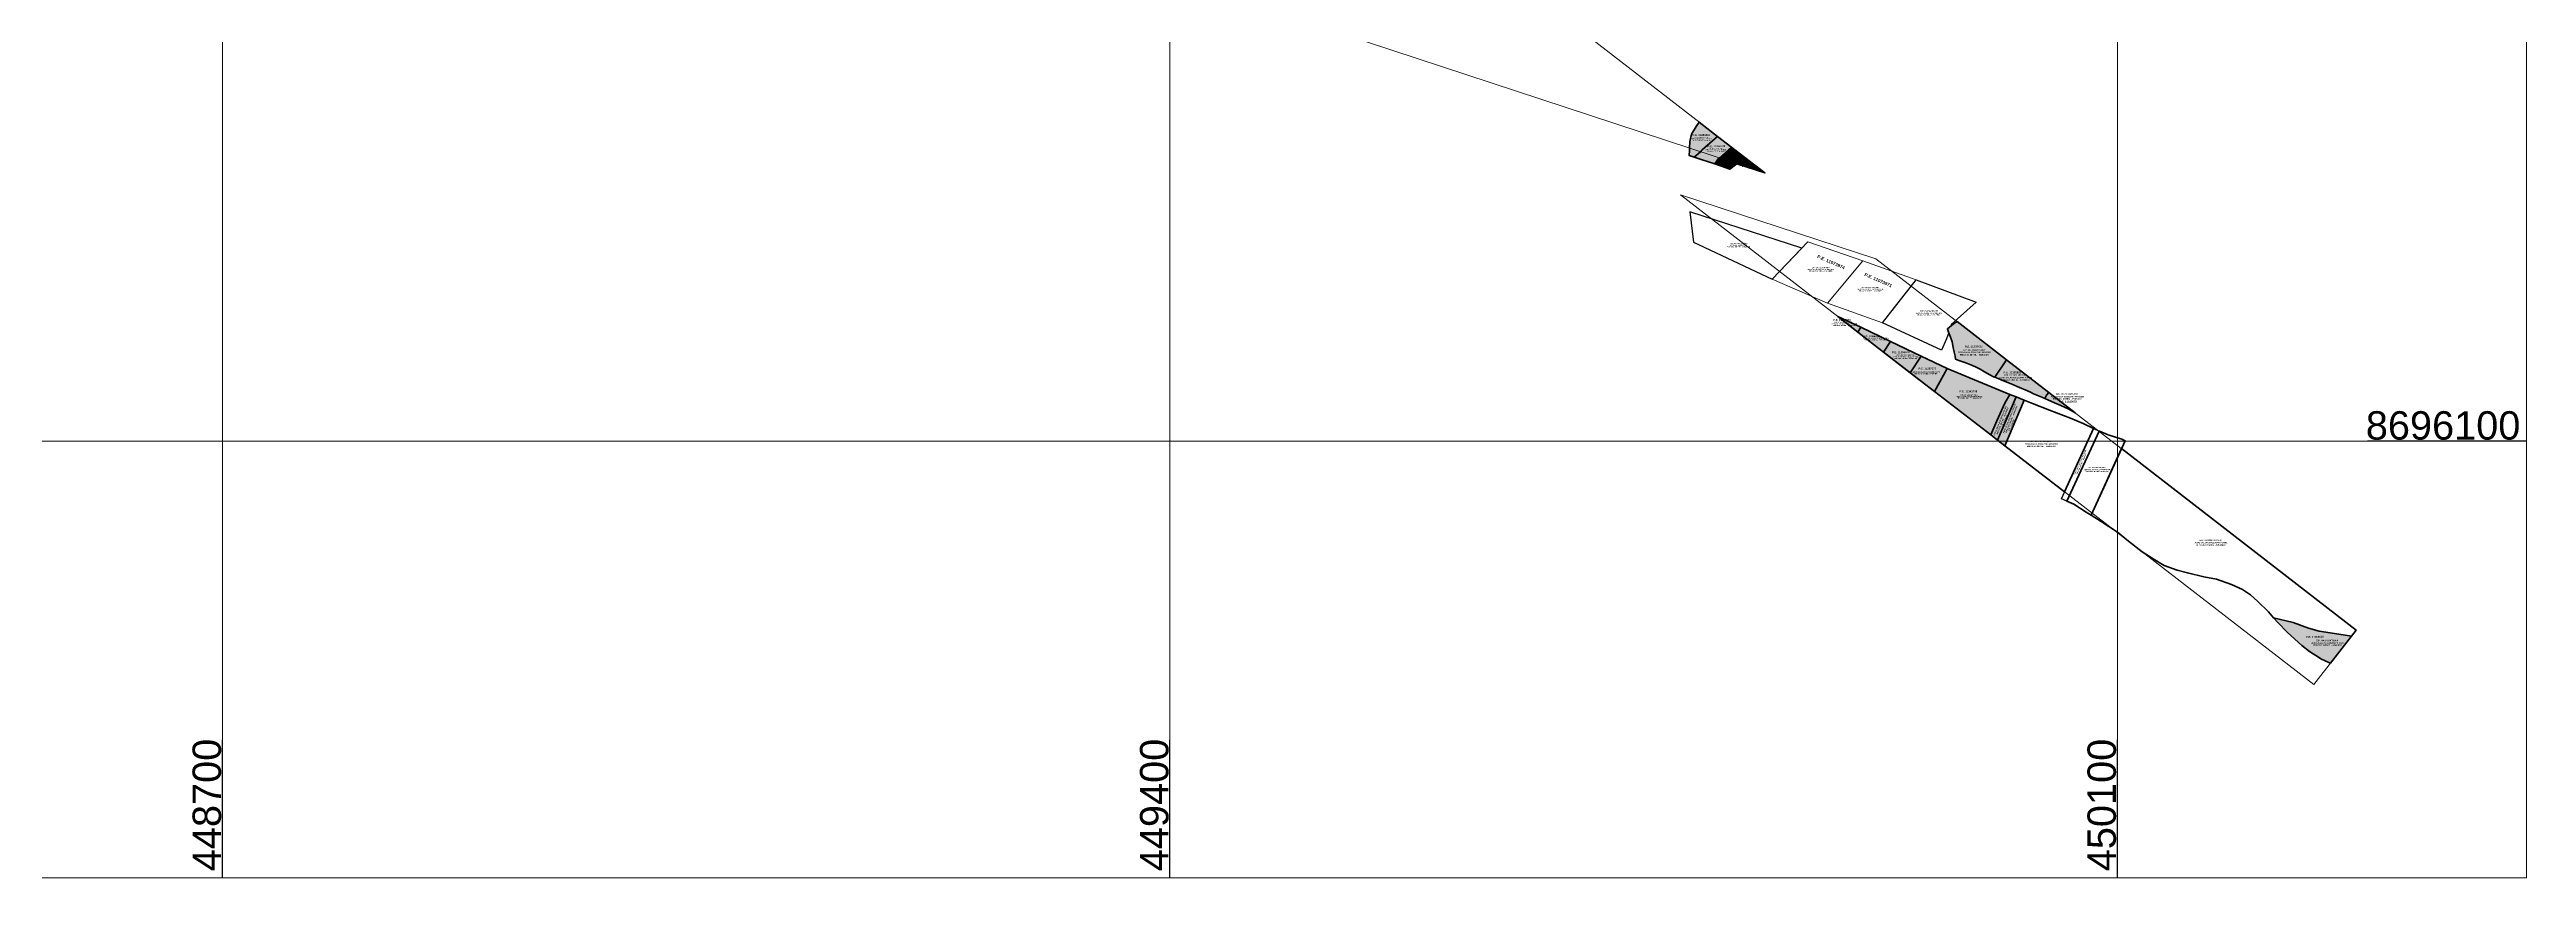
# Model space of a CAD drawing. Header units: metres. Extents: x 0 to 452779, y 0 to 8699072.
# Drawn here: x 448572 to 450402, y 8695767 to 8696389 of the extents above; entities that cross this region are included whole.
import ezdxf
from ezdxf.enums import TextEntityAlignment as Align

# ---------------------------------------------------------------- set-up
doc = ezdxf.new("R2010")
doc.units = ezdxf.units.M
doc.header["$MEASUREMENT"] = 0
for name, color, linetype in [('CODIGO', 7, 'Continuous'), ('COORD', 7, 'Continuous'), ('EXPEDIENTE', 150, 'Continuous'), ('PARA INGRESAR A SUNARP', 210, 'Continuous'), ('PARTIDA ELECTRONICA', 30, 'Continuous'), ('PERIMETRICO PMD', 5, 'Continuous'), ('PREDIO ADQUIRIDO ( CON RM)', 3, 'Continuous')]:
    doc.layers.add(name, color=color, linetype=linetype)
doc.layers.add('GRILLA', color=8, linetype='Continuous', lineweight=0)
doc.layers.add('PREDIOS INSCRITOS A FAVOR DEL MTC', color=30, linetype='Continuous', lineweight=70)
doc.layers.add('PREDIO DEFINIDO ( EN PROCESO)', color=7, linetype='Continuous', true_color=0xe0e000)
doc.styles.add('SANSSERIFBOLD', font='sasb____.pfb')
doc.styles.get("Standard").update_dxf_attribs({"font": 'arial.ttf'})
doc.dimstyles.get("Standard").update_dxf_attribs({"dimtxt": 0.18, "dimasz": 0.18, "dimexe": 0.18, "dimexo": 0.0625, "dimgap": 0.09, "dimtad": 0, "dimtih": 1, "dimtoh": 1, "dimdec": 4, "dimzin": 0, "dimdsep": 46, "dimtxsty": 'Standard', "dimcen": 0.09, "dimadec": 0, "dimazin": 0, "dimtfac": 1, "dimtdec": 4, "dimtofl": 0, "dimtmove": 0, "dimatfit": 3, "dimfxl": 1, "dimtolj": 1, "dimtzin": 0, "dimarcsym": 0})

# ---------------------------------------------------------------- blocks, each defined once
blk = doc.blocks.new('*D7')
at = {"layer": 'COORD', "color": 0, "lineweight": -2, "transparency": 16777216}
blk.add_line((448700, 8695777.6), (448700, 8695879.4), dxfattribs=at)
at = {"layer": 'Defpoints', "color": 0, "transparency": 16777216}
for p in [(448700, 8695782.5), (448700, 8695777.5), (0, 0)]:
    blk.add_point(p, dxfattribs=at)
at = {"layer": 'COORD', "color": 0, "transparency": 16777216, "insert": (448688.5, 8695831.3), "char_height": 21, "attachment_point": 5, "rotation": 90}
blk.add_mtext('\\A1;448700', dxfattribs=at)
blk = doc.blocks.new('*D8')
at = {"layer": 'COORD', "color": 0, "lineweight": -2, "transparency": 16777216}
blk.add_line((448700, 8699071.7), (448700, 8698969.9), dxfattribs=at)
at = {"layer": 'Defpoints', "color": 0, "transparency": 16777216}
for p in [(448700, 8699071.8), (448700, 8699066.8), (0, 0)]:
    blk.add_point(p, dxfattribs=at)
at = {"layer": 'COORD', "color": 0, "transparency": 16777216, "insert": (448688.5, 8699018), "char_height": 21, "attachment_point": 5, "rotation": 90}
blk.add_mtext('\\A1;448700', dxfattribs=at)
blk = doc.blocks.new('*D9')
at = {"layer": 'COORD', "color": 0, "lineweight": -2, "transparency": 16777216}
blk.add_line((449400, 8695777.6), (449400, 8695879.4), dxfattribs=at)
at = {"layer": 'Defpoints', "color": 0, "transparency": 16777216}
for p in [(449400, 8695782.5), (449400, 8695777.5), (0, 0)]:
    blk.add_point(p, dxfattribs=at)
at = {"layer": 'COORD', "color": 0, "transparency": 16777216, "insert": (449388.5, 8695831.3), "char_height": 21, "attachment_point": 5, "rotation": 90}
blk.add_mtext('\\A1;449400', dxfattribs=at)
blk = doc.blocks.new('*D10')
at = {"layer": 'COORD', "color": 0, "lineweight": -2, "transparency": 16777216}
blk.add_line((449400, 8699071.7), (449400, 8698969.9), dxfattribs=at)
at = {"layer": 'Defpoints', "color": 0, "transparency": 16777216}
for p in [(449400, 8699071.8), (449400, 8699066.8), (0, 0)]:
    blk.add_point(p, dxfattribs=at)
at = {"layer": 'COORD', "color": 0, "transparency": 16777216, "insert": (449388.5, 8699018), "char_height": 21, "attachment_point": 5, "rotation": 90}
blk.add_mtext('\\A1;449400', dxfattribs=at)
blk = doc.blocks.new('*D11')
at = {"layer": 'COORD', "color": 0, "lineweight": -2, "transparency": 16777216}
blk.add_line((450100, 8695777.6), (450100, 8695879.4), dxfattribs=at)
at = {"layer": 'Defpoints', "color": 0, "transparency": 16777216}
for p in [(450100, 8695782.5), (450100, 8695777.5), (0, 0)]:
    blk.add_point(p, dxfattribs=at)
at = {"layer": 'COORD', "color": 0, "transparency": 16777216, "insert": (450088.5, 8695831.3), "char_height": 21, "attachment_point": 5, "rotation": 90}
blk.add_mtext('\\A1;450100', dxfattribs=at)
blk = doc.blocks.new('*D12')
at = {"layer": 'COORD', "color": 0, "lineweight": -2, "transparency": 16777216}
blk.add_line((450100, 8699071.7), (450100, 8698969.9), dxfattribs=at)
at = {"layer": 'Defpoints', "color": 0, "transparency": 16777216}
for p in [(450100, 8699071.8), (450100, 8699066.8), (0, 0)]:
    blk.add_point(p, dxfattribs=at)
at = {"layer": 'COORD', "color": 0, "transparency": 16777216, "insert": (450088.5, 8699018), "char_height": 21, "attachment_point": 5, "rotation": 90}
blk.add_mtext('\\A1;450100', dxfattribs=at)
blk = doc.blocks.new('*D14')
at = {"layer": 'COORD', "color": 0, "lineweight": -2, "transparency": 16777216}
blk.add_line((450402.1, 8696100), (450284.8, 8696100), dxfattribs=at)
at = {"layer": 'Defpoints', "color": 0, "transparency": 16777216}
for p in [(450397.2, 8696100), (450402.2, 8696100), (0, 0)]:
    blk.add_point(p, dxfattribs=at)
at = {"layer": 'COORD', "color": 0, "transparency": 16777216, "insert": (450340.6, 8696111.5), "char_height": 21, "attachment_point": 5}
blk.add_mtext('\\A1;8696100', dxfattribs=at)
blk = doc.blocks.new('*D16')
at = {"layer": 'COORD', "color": 0, "lineweight": -2, "transparency": 16777216}
blk.add_line((450402.1, 8696800), (450284.8, 8696800), dxfattribs=at)
at = {"layer": 'Defpoints', "color": 0, "transparency": 16777216}
for p in [(450397.2, 8696800), (450402.2, 8696800), (0, 0)]:
    blk.add_point(p, dxfattribs=at)
at = {"layer": 'COORD', "color": 0, "transparency": 16777216, "insert": (450340.6, 8696811.5), "char_height": 21, "attachment_point": 5}
blk.add_mtext('\\A1;8696800', dxfattribs=at)
blk = doc.blocks.new('*D18')
at = {"layer": 'COORD', "color": 0, "lineweight": -2, "transparency": 16777216}
blk.add_line((450402.1, 8697500), (450284.8, 8697500), dxfattribs=at)
at = {"layer": 'Defpoints', "color": 0, "transparency": 16777216}
for p in [(450397.2, 8697500), (450402.2, 8697500), (0, 0)]:
    blk.add_point(p, dxfattribs=at)
at = {"layer": 'COORD', "color": 0, "transparency": 16777216, "insert": (450340.6, 8697511.5), "char_height": 21, "attachment_point": 5}
blk.add_mtext('\\A1;8697500', dxfattribs=at)
blk = doc.blocks.new('*D20')
at = {"layer": 'COORD', "color": 0, "lineweight": -2, "transparency": 16777216}
blk.add_line((450402.1, 8698200), (450284.8, 8698200), dxfattribs=at)
at = {"layer": 'Defpoints', "color": 0, "transparency": 16777216}
for p in [(450397.2, 8698200), (450402.2, 8698200), (0, 0)]:
    blk.add_point(p, dxfattribs=at)
at = {"layer": 'COORD', "color": 0, "transparency": 16777216, "insert": (450340.6, 8698211.5), "char_height": 21, "attachment_point": 5}
blk.add_mtext('\\A1;8698200', dxfattribs=at)
blk = doc.blocks.new('*D22')
at = {"layer": 'COORD', "color": 0, "lineweight": -2, "transparency": 16777216}
blk.add_line((450402.1, 8698900), (450284.8, 8698900), dxfattribs=at)
at = {"layer": 'Defpoints', "color": 0, "transparency": 16777216}
for p in [(450397.2, 8698900), (450402.2, 8698900), (0, 0)]:
    blk.add_point(p, dxfattribs=at)
at = {"layer": 'COORD', "color": 0, "transparency": 16777216, "insert": (450340.6, 8698911.5), "char_height": 21, "attachment_point": 5}
blk.add_mtext('\\A1;8698900', dxfattribs=at)

msp = doc.modelspace()

# ---------------------------------------------------------------- hatches: boundary and pattern name
at = {"layer": 'PREDIOS INSCRITOS A FAVOR DEL MTC', "transparency": 33554559}
h = msp.add_hatch(color=256, dxfattribs=at)
h.dxf.hatch_style = 1
h.paths.add_polyline_path([(449791, 8696335.6), (449804.6, 8696325.1), (449802.7, 8696323.5), (449793.3, 8696315.1), (449791.9, 8696313.8), (449787.4, 8696309.8), (449783.7, 8696311), (449783.8, 8696314.7), (449783.9, 8696316.4), (449784.2, 8696321.3), (449785.4, 8696326.7), (449788.7, 8696332.4)])
h = msp.add_hatch(color=256, dxfattribs=at)
h.dxf.hatch_style = 1
h.paths.add_polyline_path([(449815.2, 8696316.9), (449804.6, 8696325.1), (449802.7, 8696323.5), (449793.3, 8696315.1), (449791.9, 8696313.8), (449787.4, 8696309.8), (449793.3, 8696307.7), (449802.5, 8696304.8), (449805.1, 8696308.5), (449805.9, 8696309.2), (449812.6, 8696315.3)])
h = msp.add_hatch(color=256, dxfattribs=at)
h.dxf.hatch_style = 1
h.paths.add_polyline_path([(449821.7, 8696307.3), (449824.7, 8696309.6), (449815.2, 8696316.9), (449812.6, 8696315.3), (449805.9, 8696309.2), (449805.1, 8696308.5), (449802.5, 8696304.8), (449813.6, 8696300.9), (449818.7, 8696304.9)])
h = msp.add_hatch(color=256, dxfattribs=at)
h.dxf.hatch_style = 1
h.paths.add_polyline_path([(449824.7, 8696309.6), (449839.5, 8696298.1), (449818.7, 8696304.9), (449821.7, 8696307.3)])
h = msp.add_hatch(color=256, dxfattribs=at)
h.dxf.hatch_style = 1
h.paths.add_polyline_path([(449974.3, 8696153.7), (450020.6, 8696134.6), (450016.7, 8696128), (450010.8, 8696115.1), (450006.4, 8696104.7), (449964.9, 8696136.7)])
h.paths.add_polyline_path([(450020.6, 8696134.6), (450025.2, 8696132.7), (450011.5, 8696100.7), (450006.4, 8696104.7), (450010.8, 8696115.1), (450016.7, 8696128)])
h.paths.add_polyline_path([(450018.1, 8696160.1), (450049.2, 8696136), (450047.7, 8696134), (450046.4, 8696131.5), (450044.2, 8696132.5), (450040.4, 8696134.1), (450038, 8696135.1), (450035.8, 8696136.1), (450031.8, 8696138), (450029.4, 8696138.9), (450025.9, 8696140.3), (450023.8, 8696141.3), (450020.2, 8696142.9), (450017.1, 8696144.1), (450014.1, 8696145.4), (450011.8, 8696146.3), (450009.5, 8696147.2)])
h.paths.add_polyline_path([(450049.2, 8696136), (450068.7, 8696121), (450063.6, 8696123.8), (450058.2, 8696126.3), (450053.5, 8696128.4), (450048.6, 8696130.5), (450046.4, 8696131.5), (450047.7, 8696134)])
h.paths.add_polyline_path([(449981.5, 8696188.4), (450018.1, 8696160.1), (450009.5, 8696147.2), (450008.5, 8696147.6), (450005.8, 8696149.1), (450001.8, 8696151.3), (449998.7, 8696153.2), (449995.1, 8696155), (449991.6, 8696156.4), (449988, 8696157.8), (449982.9, 8696159.7), (449980.3, 8696160.7), (449980, 8696162.8), (449979.5, 8696165.8), (449978.7, 8696169.3), (449977.9, 8696173.4), (449976.6, 8696176.9), (449975.3, 8696180.6), (449974.4, 8696183.1), (449977.3, 8696185.4), (449978.7, 8696186.5)])
h.paths.add_polyline_path([(449932.4, 8696173.7), (449927.2, 8696165.8), (449946.9, 8696150.6), (449955, 8696162.9)])
h.paths.add_polyline_path([(449893.4, 8696192), (449910.3, 8696184.3), (449908.2, 8696180.5)])
h = msp.add_hatch(color=256, dxfattribs=at)
h.dxf.hatch_style = 1
h.paths.add_polyline_path([(449910.3, 8696184.3), (449908.2, 8696180.5), (449927.2, 8696165.8), (449932.4, 8696173.7)])
h = msp.add_hatch(color=256, dxfattribs=at)
h.dxf.hatch_style = 1
h.paths.add_polyline_path([(449955, 8696162.9), (449946.9, 8696150.6), (449964.9, 8696136.7), (449974.3, 8696153.7)])
h = msp.add_hatch(color=256, dxfattribs=at)
h.dxf.hatch_style = 1
h.paths.add_polyline_path([(450025.2, 8696132.7), (450031.2, 8696130.4), (450016.7, 8696096.7), (450011.5, 8696100.7)])
h = msp.add_hatch(color=256, dxfattribs=at)
h.dxf.hatch_style = 1
h.paths.add_polyline_path([(450241.2, 8695961.8), (450229.8, 8695966.2), (450215.4, 8695969.6), (450218.4, 8695966.1), (450225.7, 8695958.7), (450236.2, 8695949.2), (450242, 8695944.7), (450249.2, 8695939.9), (450250.3, 8695939.2), (450256.8, 8695936.3), (450257.4, 8695936.1), (450272.9, 8695956.1), (450266.9, 8695957), (450249.1, 8695959.8)])

# ---------------------------------------------------------------- linework, layer by layer
at = {"layer": 'GRILLA'}
for p, q in [((448700, 8695777.5), (448700, 8699071.8)), ((449400, 8695777.5), (449400, 8699071.8)), ((450100, 8695777.5), (450100, 8699071.8)), ((446402.3, 8696100), (450402.2, 8696100))]:
    msp.add_line(p, q, dxfattribs=at)
for points in [[(446402.3, 8699071.8), (450402.2, 8699071.8), (450402.2, 8695777.5), (446402.3, 8695777.5)], [(446402.3, 8695777.5), (450402.2, 8695777.5), (450402.2, 8699071.8), (446402.3, 8699071.8)]]:
    msp.add_lwpolyline(points, close=True, dxfattribs=at)
at = {"layer": 'PARA INGRESAR A SUNARP', "lineweight": 35}
for points in [[(450065.3, 8696117), (450049.7, 8696122.9), (450037.2, 8696127.8), (450031.2, 8696130.4), (450016.7, 8696096.7), (450060.9, 8696062.5), (450082.3, 8696109.4), (450074.6, 8696113.1)], [(450086.4, 8696107.5), (450086.8, 8696107.3), (450093.2, 8696104.8), (450103.2, 8696101.4), (450105.6, 8696100.3), (450080.6, 8696045.4), (450076.9, 8696047.6), (450067.7, 8696053.4), (450062.7, 8696055.7)], [(450103, 8696094.5), (450080.6, 8696045.4), (450088, 8696040.8), (450100.1, 8696032.7), (450108.1, 8696026.2), (450118.3, 8696018.4), (450126.3, 8696013.1), (450134.6, 8696008.2), (450144.2, 8696004.7), (450151.7, 8696002.7), (450163.9, 8695999.9), (450173.2, 8695998.1), (450184.2, 8695994.2), (450192.4, 8695990.5), (450198.2, 8695986.6), (450203.5, 8695981.8), (450211.5, 8695974), (450215.4, 8695969.6), (450229.8, 8695966.2), (450241.2, 8695961.8), (450249.1, 8695959.8), (450266.9, 8695957), (450272.9, 8695956.1), (450276.3, 8695960.5)]]:
    msp.add_lwpolyline(points, close=True, dxfattribs=at)
at = {"layer": 'PERIMETRICO PMD', "color": 5, "linetype": 'Continuous', "lineweight": 20, "ltscale": 20}
msp.add_lwpolyline([(446623.2, 8698528.1), (446620.4, 8698536.5), (446610.4, 8698557.7), (446651.7, 8698611.1), (446576.6, 8698669.1), (446689.9, 8698815.7), (446740.6, 8698776.6), (446806.8, 8698862.3), (449771.2, 8696571.3), (449776, 8696557.8), (449674.4, 8696425.8), (449839.5, 8696298.1), (449196.3, 8696510), (448340.9, 8697171.3), (448216.4, 8697007.8), (447797.3, 8697331.8), (447784.5, 8697358.9), (447883.4, 8697486.8), (447076.2, 8698110.7), (446956.1, 8698218.6), (446730.5, 8698426.2), (446623.2, 8698528.1)], dxfattribs=at)
msp.add_lwpolyline([(449777.1, 8696281.9), (449921.6, 8696234.7), (450276.3, 8695960.5), (450245.1, 8695920.2)], close=True, dxfattribs=at)
at = {"layer": 'PREDIO ADQUIRIDO ( CON RM)', "color": 177, "lineweight": 20, "true_color": 0x293189}
for points in [[(449885.9, 8696201.9), (449912, 8696233.3), (449871.3, 8696247.3), (449844.8, 8696219.8)], [(449912, 8696233.3), (449951.4, 8696219.3), (449926.5, 8696187.4), (449885.9, 8696201.9)]]:
    msp.add_lwpolyline(points, close=True, dxfattribs=at)
at = {"layer": 'PREDIO DEFINIDO ( EN PROCESO)', "color": 177, "true_color": 0x293189}
for points in [[(449786.8, 8696247), (449844.8, 8696219.8), (449866.8, 8696242.6), (449784, 8696269.3)], [(449926.5, 8696187.4), (449951.4, 8696219.3), (449995.7, 8696202.8), (449977.2, 8696186.1), (449976.9, 8696185.1), (449974.4, 8696183.1), (449975.3, 8696180.6), (449975.4, 8696180.4), (449973.8, 8696175.6), (449970, 8696167.3)], [(450086.4, 8696107.5), (450062.7, 8696055.7), (450058.6, 8696057.5), (450082.3, 8696109.4)]]:
    msp.add_lwpolyline(points, close=True, dxfattribs=at)
at = {"layer": 'PREDIOS INSCRITOS A FAVOR DEL MTC', "lineweight": 60}
for points in [[(449791, 8696335.6), (449804.6, 8696325.1), (449802.7, 8696323.5), (449793.3, 8696315.1), (449791.9, 8696313.8), (449787.4, 8696309.8), (449783.7, 8696311), (449783.8, 8696314.7), (449783.9, 8696316.4), (449784.2, 8696321.3), (449785.4, 8696326.7), (449788.7, 8696332.4)], [(449815.2, 8696316.9), (449804.6, 8696325.1), (449802.7, 8696323.5), (449793.3, 8696315.1), (449791.9, 8696313.8), (449787.4, 8696309.8), (449793.3, 8696307.7), (449802.5, 8696304.8), (449805.1, 8696308.5), (449805.9, 8696309.2), (449812.6, 8696315.3)], [(449821.7, 8696307.3), (449824.7, 8696309.6), (449815.2, 8696316.9), (449812.6, 8696315.3), (449805.9, 8696309.2), (449805.1, 8696308.5), (449802.5, 8696304.8), (449813.6, 8696300.9), (449818.7, 8696304.9)], [(449824.7, 8696309.6), (449839.5, 8696298.1), (449818.7, 8696304.9), (449821.7, 8696307.3)], [(449893.4, 8696192), (449910.3, 8696184.3), (449908.2, 8696180.5)], [(449910.3, 8696184.3), (449908.2, 8696180.5), (449927.2, 8696165.8), (449932.4, 8696173.7)], [(449932.4, 8696173.7), (449927.2, 8696165.8), (449946.9, 8696150.6), (449955, 8696162.9)], [(449981.5, 8696188.4), (450018.1, 8696160.1), (450009.5, 8696147.2), (450008.5, 8696147.6), (450005.8, 8696149.1), (450001.8, 8696151.3), (449998.7, 8696153.2), (449995.1, 8696155), (449991.6, 8696156.4), (449988, 8696157.8), (449982.9, 8696159.7), (449980.3, 8696160.7), (449980, 8696162.8), (449979.5, 8696165.8), (449978.7, 8696169.3), (449977.9, 8696173.4), (449976.6, 8696176.9), (449975.3, 8696180.6), (449974.4, 8696183.1), (449977.3, 8696185.4), (449978.7, 8696186.5)], [(449955, 8696162.9), (449946.9, 8696150.6), (449964.9, 8696136.7), (449974.3, 8696153.7)], [(450018.1, 8696160.1), (450049.2, 8696136), (450047.7, 8696134), (450046.4, 8696131.5), (450044.2, 8696132.5), (450040.4, 8696134.1), (450038, 8696135.1), (450035.8, 8696136.1), (450031.8, 8696138), (450029.4, 8696138.9), (450025.9, 8696140.3), (450023.8, 8696141.3), (450020.2, 8696142.9), (450017.1, 8696144.1), (450014.1, 8696145.4), (450011.8, 8696146.3), (450009.5, 8696147.2)], [(449974.3, 8696153.7), (450020.6, 8696134.6), (450016.7, 8696128), (450010.8, 8696115.1), (450006.4, 8696104.7), (449964.9, 8696136.7)], [(450020.6, 8696134.6), (450025.2, 8696132.7), (450011.5, 8696100.7), (450006.4, 8696104.7), (450010.8, 8696115.1), (450016.7, 8696128)], [(450025.2, 8696132.7), (450031.2, 8696130.4), (450016.7, 8696096.7), (450011.5, 8696100.7)], [(450049.2, 8696136), (450068.7, 8696121), (450063.6, 8696123.8), (450058.2, 8696126.3), (450053.5, 8696128.4), (450048.6, 8696130.5), (450046.4, 8696131.5), (450047.7, 8696134)], [(450241.2, 8695961.8), (450229.8, 8695966.2), (450215.4, 8695969.6), (450218.4, 8695966.1), (450225.7, 8695958.7), (450236.2, 8695949.2), (450242, 8695944.7), (450249.2, 8695939.9), (450250.3, 8695939.2), (450256.8, 8695936.3), (450257.4, 8695936.1), (450272.9, 8695956.1), (450266.9, 8695957), (450249.1, 8695959.8)]]:
    msp.add_lwpolyline(points, close=True, dxfattribs=at)

# ---------------------------------------------------------------- texts
at = {"layer": 'CODIGO', "color": 1, "lineweight": 0, "style": 'SANSSERIFBOLD'}
for s, height, p in [('AERO-JAUJA-SO3-120404-PR-00181', 0.618, (449792.6, 8696323)), ('AERO-JAUJA-SO3-120404-PR-00182', 0.63, (449803.4, 8696314.9)), ('AERO-JAUJA-SO3-120404-PR-00183', 0.489, (449813.6, 8696307)), ('AERO-JAUJA-SO3-120404-PR-00184', 0.418, (449827.1, 8696303.3)), ('AERO-JAUJA-PR-00359', 0.8, (449820.1, 8696244.3)), ('AERO-JAUJA-SO3-120404-PR-00498', 0.8, (449880.8, 8696226.5)), ('AERO-JAUJA-SO3-120404-PR-00499', 0.8, (449917.5, 8696211.9)), ('AERO-JAUJA-SO3-120404-PR-00349', 0.8, (449960.6, 8696194.2)), ('AERO-JAUJA-S03-120404-PR-00346', 0.8, (449898.2, 8696186.2)), (' AERO-JAUJA-SO3-120404-PR-00357', 0.8, (449921.5, 8696175.7)), (' AERO-JAUJA-SO3-120404-PR-00343', 0.8, (449943.5, 8696161.9)), ('AERO-JAUJA-SO3-120404-PR-00350', 1, (449994.3, 8696165.1)), (' AERO-JAUJA-SO3-120404-PR-00357A', 0.8, (449958.6, 8696150.7)), (' AERO-JAUJA-SO3-120404-PR-00460', 1, (450024.7, 8696146.5)), ('AERO-JAUJA-S03-120404-PR-00355', 0.8, (449990.7, 8696132.5))]:
    msp.add_text(s, height=height, dxfattribs=at).set_placement(p, align=Align.CENTER)
at = {"layer": 'CODIGO', "color": 6, "linetype": 'Continuous', "lineweight": 0, "style": 'SANSSERIFBOLD'}
for height, p in [(0.618, (449792.6, 8696321.9)), (0.63, (449803.4, 8696313.8)), (0.489, (449813.6, 8696306.1)), (0.418, (449827.1, 8696302.6)), (0.8, (449820.1, 8696243.1)), (0.8, (449880.8, 8696225.3)), (0.8, (449917.5, 8696210.6)), (0.8, (449960.6, 8696193)), (0.8, (449898.2, 8696185)), (0.8, (449921.5, 8696174.5)), (0.8, (449943.5, 8696160.6)), (1, (449994.3, 8696163.3)), (0.8, (449958.6, 8696149.5)), (1, (450024.7, 8696144.7)), (0.8, (449990.7, 8696131.3)), (1, (450062.9, 8696130.8)), (1, (450043.8, 8696095.8)), (0.8, (450084.9, 8696077.3)), (1, (450169.2, 8696022.9)), (1, (450255.3, 8695948.9))]:
    msp.add_text('BRIGADA: MICHEL - ARMANDO', height=height, dxfattribs=at).set_placement(p, align=Align.CENTER)
at = {"layer": 'CODIGO', "color": 1, "lineweight": 0, "style": 'SANSSERIFBOLD'}
for s, height, rotation, p in [('AERO-JAUJA-SO3-120404-PR-0501', 1, 67.6756, (450009.4, 8696104.2)), (' AERO-JAUJA-SO3-120404-PR-0500', 1, 67.6756, (450016.1, 8696105.4)), (' AERO-JAUJA-SO3-120404-PR-00458A', 0.8, 65.8525, (450068.6, 8696074.8))]:
    msp.add_text(s, height=height, rotation=rotation, dxfattribs=at).set_placement(p)
at = {"layer": 'CODIGO', "color": 6, "linetype": 'Continuous', "lineweight": 0, "style": 'SANSSERIFBOLD'}
for height, rotation, p in [(1, 67.6756, (450015.5, 8696114.8)), (1, 67.6756, (450022.2, 8696116)), (0.8, 65.8525, (450073.8, 8696083.1))]:
    msp.add_text('BRIGADA: MICHEL - ARMANDO', height=height, rotation=rotation, dxfattribs=at).set_placement(p, align=Align.CENTER)
at = {"layer": 'CODIGO', "color": 1, "lineweight": 0, "style": 'SANSSERIFBOLD'}
for s, height, p in [('AERO-JAUJA-SO3-120404-PR-00335', 1, (450050.9, 8696132.4)), ('AERO-JAUJA-SO3-120404-PR-00353', 1, (450031.7, 8696097.4)), (' AERO-JAUJA-SO3-120404-PR-00458', 0.8, (450075.2, 8696078.6)), ('AERO-JAUJA-SO3-120404-PR-00361', 1, (450157.1, 8696024.6)), ('AERO-JAUJA-SO3-120404-PR-00337', 1, (450243.2, 8695950.5))]:
    msp.add_text(s, height=height, dxfattribs=at).set_placement(p)
at = {"layer": 'EXPEDIENTE', "lineweight": 0, "style": 'SANSSERIFBOLD'}
for s, height, p in [('EXP. 427-2021-MTC/DDP', 0.618, (449792.5, 8696324.1)), ('EXP. 480-2021-MTC/DDP', 0.63, (449803.4, 8696316)), ('EXP.  428-2021-MTC/DDPDP', 0.489, (449813.6, 8696307.9)), ('EXP. 429-2021-MTC/DDP', 0.418, (449827, 8696304.1)), ('EXP. 170-2022-MTC/DDP', 0.8, (449820.1, 8696245.7)), ('EXP. 366-2021-MTC/DDP', 0.8, (449880.7, 8696227.8)), ('EXP. 367-2021-MTC/DDP', 0.8, (449917.4, 8696213.1)), ('EXP. 171-2022-MTC/DDP', 0.8, (449960.9, 8696195.8)), ('EXP. 175-2022-MTC/DDP', 0.8, (449897.3, 8696187.6)), ('EXP. 485-2021-MTC/DDP', 0.8, (449943.4, 8696163.1)), ('EXP. 481-2021-MTC/DDP', 1, (449994.2, 8696166.9)), ('EXP. 172-2022-MTC/DDP', 1, (450024.6, 8696148.3)), ('EXP. 174-2022-MTC/DDP', 0.8, (449990.6, 8696133.7)), ('EXP. 486-2021-MTC/DDP', 1, (450062.6, 8696134.3)), ('EXP. 901-2022-MTC/DDP', 1, (450043.4, 8696099.3)), ('EXP. 173-2022-MTC/DDP', 0.8, (450084.6, 8696080.1)), ('EXP. 902-2022-MTC/DDP', 1, (450168.9, 8696026.4)), ('EXP. 484-2021-MTC/DDP', 1, (450254.9, 8695952.3))]:
    msp.add_text(s, height=height, dxfattribs=at).set_placement(p, align=Align.CENTER)
at = {"layer": 'PARTIDA ELECTRONICA', "lineweight": 0, "style": 'SANSSERIFBOLD'}
for s, height, rotation, p in [('P.E. 11359491', 1.415, 0.4785, (449792.6, 8696325.4)), ('P.E. 11358729', 1.415, 0.4785, (449803.7, 8696317.2)), ('P.E. 11360230', 1.415, 0.4785, (449814.3, 8696309.3)), ('P.E. 11363828', 0.705, 0.4785, (449826.5, 8696304.9)), ('P.E. 11357481', 1.415, 0.4785, (449896.5, 8696188.9)), ('P.E. 11366421', 1.206, 0.4785, (449918.2, 8696176.9)), ('P.E. 11356418', 1.415, 0.4785, (449939.9, 8696165)), ('P.E. 11335622', 1.415, 0.4785, (449993.8, 8696169.2)), ('P.E. 11367273', 1.415, 0.4785, (449959.6, 8696152.9)), ('P.E. 11341798', 1.415, 0.4785, (449989.9, 8696136.1)), ('P.E. 11335623', 1.415, 0.4785, (450022.4, 8696150.1)), ('P.E. 11349400', 1.001, 65.5217, (450017.1, 8696114.7)), ('P.E. 11349078', 1.415, 0.4785, (450063.5, 8696128.5)), ('P.E. 11349194', 1.001, 65.5217, (450022.2, 8696111.6)), ('P.E. 11358510', 1.415, 0.4785, (450245.9, 8695954.8))]:
    msp.add_text(s, height=height, rotation=rotation, dxfattribs=at).set_placement(p, align=Align.CENTER)
at = {"layer": 'PREDIO ADQUIRIDO ( CON RM)', "lineweight": 20, "style": 'SANSSERIFBOLD'}
for s, p in [('P.E. 11073974', (449877.9, 8696235.5)), ('P.E. 11073971', (449912.8, 8696222.2))]:
    msp.add_text(s, height=2.358, rotation=336.6271, dxfattribs=at).set_placement(p)

# ---------------------------------------------------------------- dimensions: what is measured, and where the dimension line sits
at = {"layer": 'COORD'}
for feature_location, offset, dtype, picture, middle in [((448700, 8699071.8), (0, -5), 1, '*D8', (448688.5, 8699018)), ((449400, 8699071.8), (0, -5), 1, '*D10', (449388.5, 8699018)), ((450100, 8699071.8), (0, -5), 1, '*D12', (450088.5, 8699018)), ((450402.2, 8698900), (-5, 0), 0, '*D22', (450340.6, 8698911.5)), ((450402.2, 8698200), (-5, 0), 0, '*D20', (450340.6, 8698211.5)), ((450402.2, 8697500), (-5, 0), 0, '*D18', (450340.6, 8697511.5)), ((450402.2, 8696800), (-5, 0), 0, '*D16', (450340.6, 8696811.5)), ((450402.2, 8696100), (-5, 0), 0, '*D14', (450340.6, 8696111.5)), ((448700, 8695777.5), (0, 5), 1, '*D7', (448688.5, 8695831.3)), ((449400, 8695777.5), (0, 5), 1, '*D9', (449388.5, 8695831.3)), ((450100, 8695777.5), (0, 5), 1, '*D11', (450088.5, 8695831.3))]:
    dim = msp.add_ordinate_dim(feature_location=feature_location, offset=offset, dtype=dtype, origin=(0, 0), dimstyle='Standard', override={"dimtxt": 21, "dimgap": 0.75, "dimtad": 1, "dimdec": 0}, dxfattribs=at)
    dim.commit()
    dim.dimension.update_dxf_attribs({"geometry": picture, "text_midpoint": middle})

doc.saveas('drawing.dxf')
